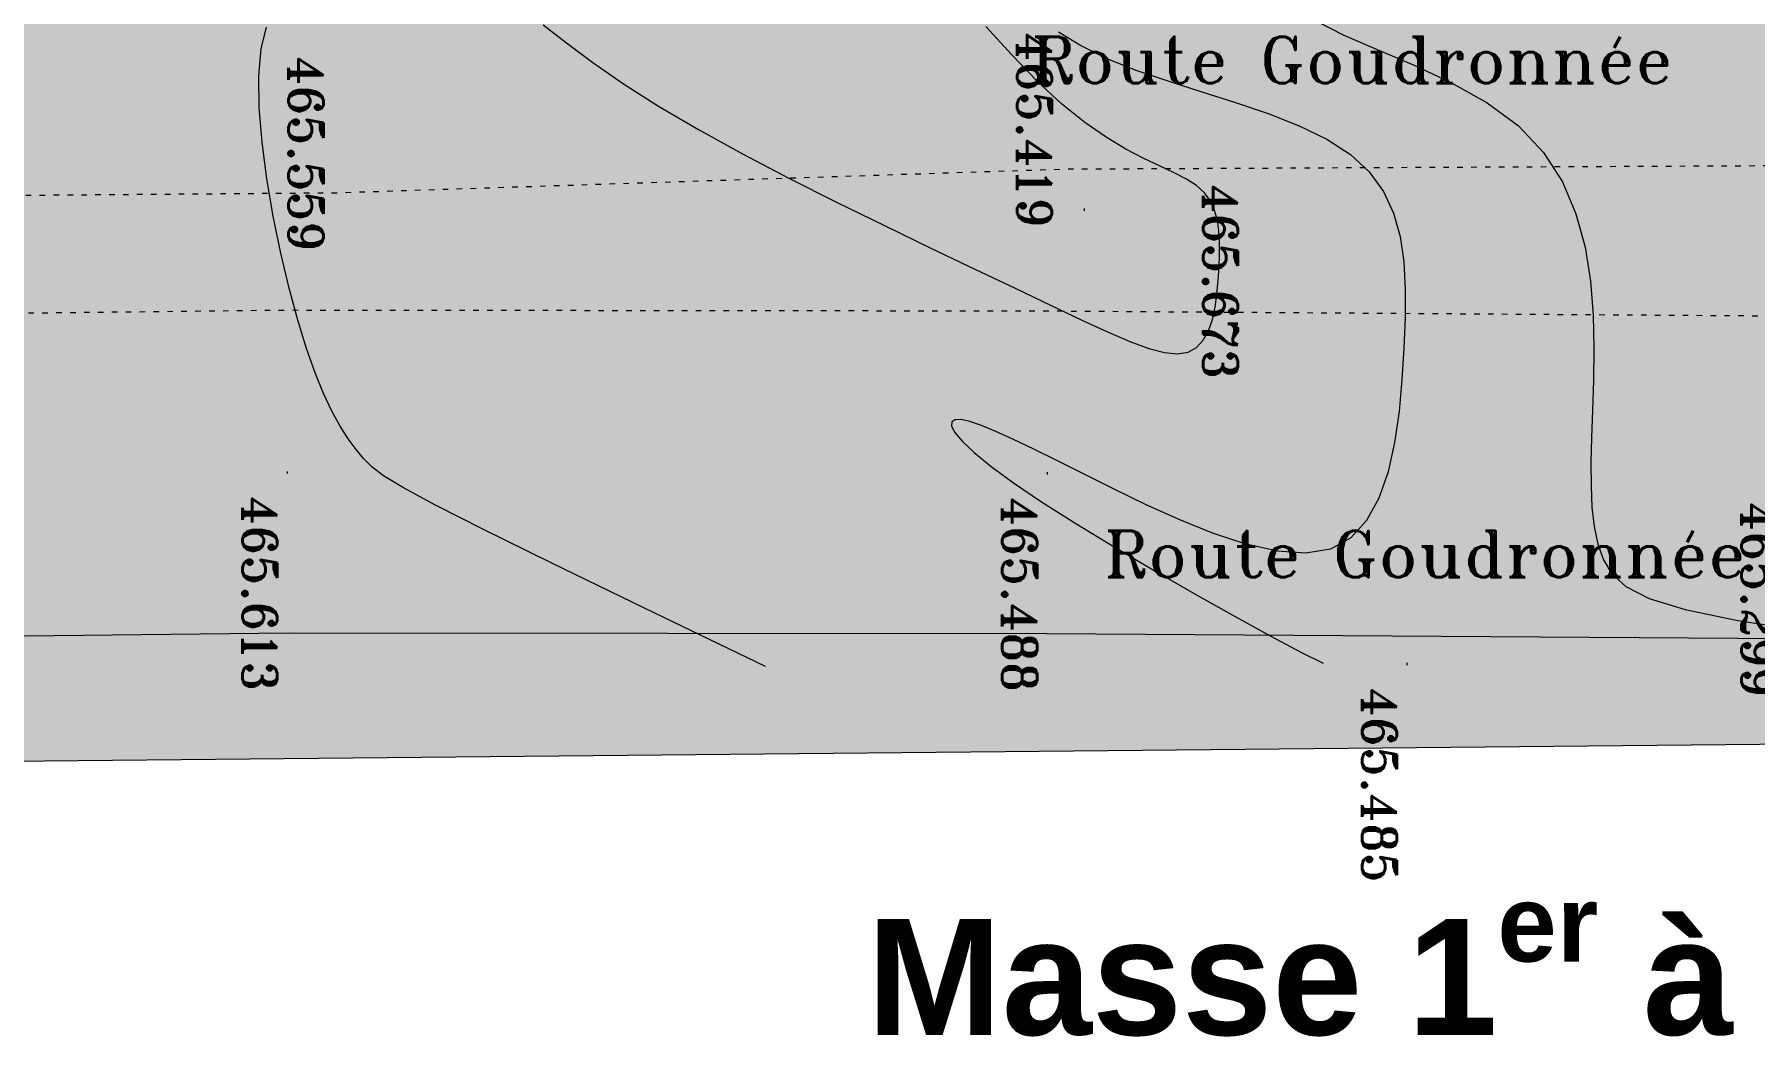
# Model space of a CAD drawing. Header units: millimetres. Extents: x 132836 to 1862386, y -330276 to -143438.
# Drawn here: x 391451 to 428572, y -300711 to -279096 of the extents above; entities that cross this region are included whole.
import ezdxf

# ---------------------------------------------------------------- set-up
doc = ezdxf.new("R2010")
doc.units = ezdxf.units.MM
doc.header["$MEASUREMENT"] = 0
doc.linetypes.add('ACAD_ISO03W100', pattern=[300, 120, -180])
for name, color, linetype in [('Cotations - 1_100', 7, 'Continuous'), ('Nouveau_CN_01_00', 7, 'Continuous'), ('Nouveau_CN_02_00', 7, 'Continuous'), ('Nouveau_rg', 7, 'Continuous'), ('Nouveau_TopoAlt', 7, 'Continuous'), ('Nouveau_TopoJIS', 7, 'Continuous')]:
    doc.layers.add(name, color=color, linetype=linetype)
doc.styles.add('STYLE_GENERE_3', font='')
doc.styles.add('STYLE_GENERE_5', font='romant.shx')
doc.styles.add('STYLE_GENERE_6', font='romant.shx')
doc.styles.get('STYLE_GENERE_3').set_extended_font_data('Arial', bold=True)

msp = doc.modelspace()

# ---------------------------------------------------------------- hatches: boundary and pattern name
at = {"linetype": 'Continuous', "lineweight": 0, "true_color": 0x6f6f6f}
h = msp.add_hatch(color=8, dxfattribs=at)
h.paths.add_polyline_path([(360547.961, -295062.571), (487920.34, -293826.868), (487920.34, -270902.734), (487462.568, -270902.734), (472913.119, -271040.575), (472913.119, -163437.635), (371855.719, -163437.635), (371855.719, -271040.575), (371882.482, -271040.57), (371882.665, -272000.514, -0.409427364), (367883.201, -275935.042), (360547.961, -275935.042)])
h.paths.add_polyline_path([(377135.103, -260639.953), (373845.103, -260639.953), (373845.103, -248364.953), (373845.103, -243089.974), (373845.103, -242189.974), (377135.103, -242189.974)], flags=0)
h.paths.add_polyline_path([(380202.952, -171995.57), (431505.799, -171995.57), (464309.564, -171995.57), (464309.564, -262465.571), (462925.553, -262565.571), (438593.575, -262550.571), (437925.553, -262550.571), (436549.587, -262550.571), (436549.587, -189810.571), (412055.061, -189810.571), (412055.061, -201780.57), (412055.061, -204495.57), (415454.069, -204495.57), (415454.069, -208495.57), (415454.069, -218295.57), (405655.061, -218295.57), (405655.061, -222495.57), (415474.561, -222495.57), (415474.561, -260810.571), (380202.952, -260810.571), (380202.952, -230015.57), (380202.952, -193810.571)], flags=0)
h.paths.add_polyline_path([(381436.562, -269433.913, -0.09031866), (381558.292, -268727.623, -0.201448728), (382612.158, -267592.74, -0.104211445), (383417.525, -267415.055), (384017.498, -267409.371, -0.104044608), (384824.873, -267571.244, -0.238255457), (385983.776, -268953.318, -0.055188622), (386036.355, -269390.334), (386038.45, -269611.438), (386050.565, -270890.267), (385792.102, -271892.761, -0.267949192), (384069.602, -272909.124), (383469.629, -272914.808, -0.193717464), (382078.771, -272370.185, -0.070568756), (381728.183, -271931.262, -0.131652498), (381450.772, -270933.845)], flags=0)
h.paths.add_polyline_path([(394027.271, -275599.002, -0.415791099), (392016.505, -273599.031), (392016.505, -273452.052), (392030.007, -267377.824, -0.380556701), (394016.505, -265609.826), (394094.233, -265609.826), (394094.233, -270609.826), (409094.233, -270609.826), (409094.233, -265609.826), (414055.71, -265609.826, -0.414213562), (415555.71, -267109.826), (415555.71, -273660.699, -0.345501612), (413836.804, -275433.432)], flags=0)
h.paths.add_polyline_path([(424209.612, -271504.083, -0.134473934), (423930.467, -270484.937), (423930.467, -268984.937, -0.414213562), (425930.467, -266984.937), (426530.467, -266984.937, -0.414213562), (428530.467, -268984.937), (428530.467, -270484.937, -0.128820346), (428273.55, -271465.581, -0.270936291), (426530.467, -272484.937), (425930.467, -272484.937, -0.264979997)], flags=0)
h.paths.add_polyline_path([(436562.206, -273329.325), (436569.468, -267730.336, -0.098561509), (436800.237, -266943.721), (436817.2, -266951.545, -0.258849002), (438654.998, -265605.827), (438652.661, -265587.294), (439337.088, -265587.294), (439337.088, -265687.294), (439337.088, -270687.294), (469237.088, -270687.294), (469237.088, -265687.294), (470907.523, -265687.294), (472885.813, -265687.294), (472885.813, -267687.294), (472885.813, -271062.255, 0.001345761), (472885.842, -271073.021), (472896.728, -273095.233, -0.414213562), (470907.523, -275105.97), (462184.053, -275105.97, -0.005188955), (462130.957, -275116.103), (454147.511, -275196.191), (438770.531, -275253.24, -0.386553331), (436572.608, -273475.385, -0.025189219)], flags=0)

# ---------------------------------------------------------------- linework, layer by layer
at = {"color": 9, "linetype": 'Continuous', "lineweight": 5}
msp.add_lwpolyline([(367883.201, -275935.042), (360547.961, -275935.042), (360547.961, -295062.571), (487920.34, -293826.868), (487920.34, -270902.734), (487462.568, -270902.734), (472923.119, -271040.481), (472923.119, -163437.635), (371862.558, -163437.635), (371862.558, -271040.575), (371855.719, -271040.575), (371855.902, -272000.519), (371882.665, -272000.514, -0.409427364)], format="xyb", close=True, dxfattribs=at)
at = {"layer": 'Nouveau_CN_01_00', "color": 8, "linetype": 'Continuous', "lineweight": 5, "flags": 128}
for points in [[(407228.683, -292729.003), (404614.906, -291468.077), (402615.137, -290497.686), (401140.895, -289772.621), (400103.701, -289247.67), (399415.072, -288877.623), (398986.528, -288617.269), (398729.587, -288421.396), (398555.769, -288244.795), (398391.426, -288048.427), (398222.25, -287817.95), (398048.765, -287545.196), (397871.495, -287221.994), (397690.967, -286840.176), (397507.703, -286391.573), (397322.23, -285868.015), (397135.072, -285261.334), (396948.122, -284569.167), (396768.75, -283812.379), (396605.696, -283017.64), (396467.696, -282211.623), (396363.49, -281420.999), (396301.816, -280672.438), (396291.413, -279992.612), (396341.019, -279408.192), (396456.317, -278938.759)], [(402432.569, -278892.239), (402932.051, -279279.765), (403504.621, -279704.112), (404163.114, -280160.539), (404920.367, -280644.304), (405782.458, -281149.964), (406728.446, -281669.283), (407730.633, -282193.324), (408761.319, -282713.15), (409792.809, -283219.826), (410797.402, -283704.414), (411747.403, -284157.978), (412615.112, -284571.582), (413378.839, -284937.418), (414040.923, -285252.199), (414609.714, -285513.767), (415093.557, -285719.963), (415500.801, -285868.629), (415839.793, -285957.606), (416118.881, -285984.736), (416346.411, -285947.861), (416530.15, -285846.833), (416675.54, -285689.54), (416787.439, -285485.884), (416870.708, -285245.765), (416930.205, -284979.082), (416970.791, -284695.735), (416997.325, -284405.625), (417014.666, -284118.652), (417025.963, -283843.218), (417027.517, -283581.735), (417013.915, -283335.121), (416979.747, -283104.289), (416919.602, -282890.156), (416828.068, -282693.638), (416699.734, -282515.649), (416529.19, -282357.106), (416312.24, -282216.374), (416049.557, -282081.625), (415743.028, -281938.479), (415394.542, -281772.558), (415005.986, -281569.482), (414579.25, -281314.874), (414116.222, -280994.353), (413618.789, -280593.542), (413090.376, -280103.837), (412540.549, -279539.733), (411980.411, -278921.5)], [(419118.478, -278809.294), (419710.142, -279110.529), (420429.965, -279423.136), (421222.336, -279761.054), (422031.643, -280138.224), (422802.278, -280568.585), (423478.627, -281066.076), (424017.329, -281639.603), (424424.006, -282277.933), (424716.531, -282964.798), (424912.773, -283683.931), (425030.604, -284419.065), (425087.896, -285153.931), (425102.518, -285872.264), (425092.343, -286557.794), (425073.384, -287197.224), (425054.236, -287789.127), (425041.635, -288335.045), (425042.318, -288836.523), (425063.022, -289295.101), (425110.484, -289712.323), (425191.44, -290089.732), (425312.629, -290428.869), (425492.393, -290732.323), (425795.51, -291006.864), (426298.361, -291260.305), (427077.329, -291500.461), (428208.797, -291735.147), (429769.149, -291972.178)]]:
    msp.add_lwpolyline(points, dxfattribs=at)
at = {"layer": 'Nouveau_CN_02_00', "color": 8, "linetype": 'Continuous', "lineweight": 5, "flags": 128}
msp.add_lwpolyline([(413548.499, -279037.546), (414044.91, -279341.822), (414607.103, -279619.029), (415241.046, -279871.404), (415928.875, -280106.842), (416646.771, -280334.656), (417370.912, -280564.159), (418077.478, -280804.665), (418742.648, -281065.485), (419342.602, -281355.932), (419853.519, -281685.319), (420257.686, -282061.045), (420561.818, -282482.854), (420778.741, -282948.576), (420921.277, -283456.041), (421002.251, -284003.08), (421034.485, -284587.523), (421030.804, -285207.2), (421004.031, -285859.942), (420962.934, -286540.03), (420900.052, -287227.551), (420803.869, -287899.043), (420662.869, -288531.045), (420465.534, -289100.095), (420200.348, -289582.732), (419855.795, -289955.493), (419420.358, -290194.918), (418888.037, -290285.521), (418274.905, -290243.731), (417602.549, -290093.952), (416892.558, -289860.59), (416166.522, -289568.049), (415446.029, -289240.734), (414752.667, -288903.05), (414108.026, -288579.403), (413529.83, -288290.254), (413020.349, -288040.293), (412577.989, -287830.269), (412201.157, -287660.928), (411888.257, -287533.02), (411637.696, -287447.29), (411447.88, -287404.487), (411317.215, -287405.358), (411246.014, -287450.85), (411242.224, -287542.708), (411315.697, -287682.875), (411476.288, -287873.295), (411733.848, -288115.91), (412098.232, -288412.666), (412579.294, -288765.504), (413186.885, -289176.369), (413922.028, -289643.053), (414750.418, -290146.741), (415628.917, -290664.468), (416514.388, -291173.268), (417363.693, -291650.175), (418133.696, -292072.223), (418781.259, -292416.446), (419263.246, -292659.879)], dxfattribs=at)
at = {"layer": 'Nouveau_rg', "color": 8, "linetype": 'ACAD_ISO03W100', "lineweight": 5, "flags": 128}
for points in [[(366069.788, -282316.112), (378369.839, -282664.9), (397974.817, -282510.063), (413691.496, -281998.236), (432459.126, -281907.432), (453839.858, -281707.415), (470956.091, -281607.554), (482553.449, -281657.478)], [(368823.193, -285374.791), (379759.376, -285235.764), (396889.51, -285039.487), (413320.334, -285058.524), (429246.109, -285167.338), (446952.378, -284910.797), (464845.43, -284550.51), (482669.365, -284632.08)]]:
    msp.add_lwpolyline(points, dxfattribs=at)
at = {"layer": 'Nouveau_rg', "color": 8, "linetype": 'Continuous', "lineweight": 5, "flags": 128}
msp.add_lwpolyline([(368911.666, -292334.229), (379843.484, -292195.257), (396925.35, -291999.533), (413292.525, -292018.496), (429272.751, -292127.683), (447180.482, -291868.223), (464629.294, -290976.51), (483057.202, -290976.51)], dxfattribs=at)
at = {"layer": 'Nouveau_TopoJIS', "color": 8, "linetype": 'Continuous', "lineweight": 5}
for p, q in [((414102.43, -282847.51), (414102.43, -282897.51)), ((396907.43, -288519.51), (396907.43, -288569.51)), ((413306.43, -288538.51), (413306.43, -288588.51)), ((421068.43, -292649.51), (421068.43, -292699.51))]:
    msp.add_line(p, q, dxfattribs=at)

# ---------------------------------------------------------------- texts
at = {"layer": 'Cotations - 1_100', "color": 7, "linetype": 'Continuous', "lineweight": 5, "insert": (409414.837, -297443.693), "char_height": 2503.589189, "attachment_point": 1, "style": 'STYLE_GENERE_3'}
msp.add_mtext('\\A1;{\\pql;\\fArial|b1|i0|c0|p38;Masse\\fArial|b1|i0|c0|p38; \\fArial|b1|i0|c0|p38;\\H0.998566x;1\\fArial|b1|i0|c0|p38;\\A1{\\H.66x;\\Ser^  ;}\\fArial|b1|i0|c0|p38; à modifier}', dxfattribs=at)
at = {"layer": 'Nouveau_rg', "color": 14, "linetype": 'Continuous', "lineweight": 5, "true_color": 0x990000, "char_height": 1000, "attachment_point": 9, "style": 'STYLE_GENERE_6'}
for insert in [(426807.153, -280146.027), (428379.87, -290805.661)]:
    msp.add_mtext('\\A1;{\\pqr;\\Fromant.shx;Route Goudronnée}', dxfattribs=dict(at, insert=insert))
at = {"layer": 'Nouveau_TopoAlt', "color": 253, "linetype": 'Continuous', "lineweight": 5, "true_color": 0x9f9f9f, "char_height": 750, "attachment_point": 1, "rotation": 270, "style": 'STYLE_GENERE_5'}
for s, insert in [('\\A1;{\\pql;\\Fromant.shx;465.419}', (413408.242, -279047.01)), ('\\A1;{\\pql;\\Fromant.shx;465.559}', (397686.242, -279559.01)), ('\\A1;{\\pql;\\Fromant.shx;465.673}', (417421.487, -282319.109)), ('\\A1;{\\pql;\\Fromant.shx;465.613}', (396689.242, -289048.01)), ('\\A1;{\\pql;\\Fromant.shx;465.488}', (413088.242, -289067.01)), ('\\A1;{\\pql;\\Fromant.shx;465.299}', (429041.242, -289176.01)), ('\\A1;{\\pql;\\Fromant.shx;465.485}', (420850.242, -293178.01))]:
    msp.add_mtext(s, dxfattribs=dict(at, insert=insert))

doc.saveas('drawing.dxf')
